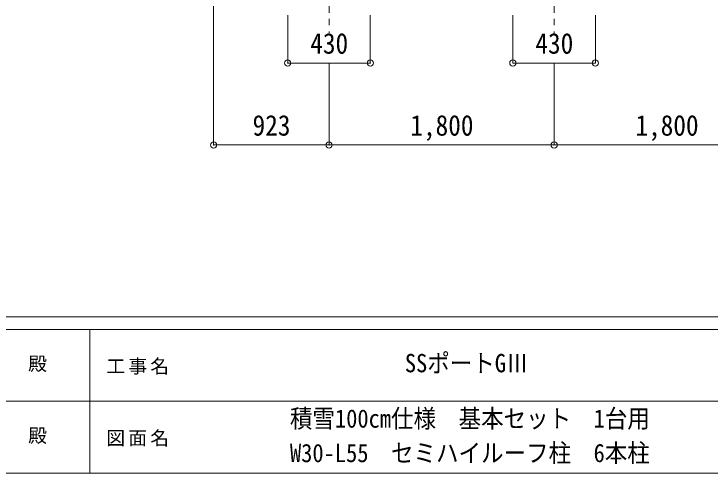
# Model space of a CAD drawing. Units: millimetres at full size, sheet at 1:50; some dimension numbers follow another scale. Extents: x -14053 to 14053, y -9700 to 9700.
# Drawn here: x -1355 to 4212, y -9700 to -6026 of the extents above; entities that cross this region are included whole.
import ezdxf
from ezdxf.enums import TextEntityAlignment as Align

# ---------------------------------------------------------------- set-up
doc = ezdxf.new("R2010")
doc.units = ezdxf.units.MM
doc.header["$LTSCALE"] = 50
doc.header["$PDMODE"] = 32
doc.header["$PDSIZE"] = 50
doc.linetypes.add('CHAIN1', pattern=[8, 5, -1, 1, -1])
for name, color, linetype, lineweight in [('0-4_OTH_LINE', 7, 'CHAIN1', 9), ('0-6_PARTS1', 6, 'Continuous', 9), ('F-0', 7, 'Continuous', 9)]:
    doc.layers.add(name, color=color, linetype=linetype, lineweight=lineweight)
doc.styles.add('ＭＳ ゴシック', font='')
doc.styles.get('ＭＳ ゴシック').set_extended_font_data('MS Gothic')

msp = doc.modelspace()

# ---------------------------------------------------------------- linework, layer by layer
at = {"layer": '0-4_OTH_LINE'}
for p, q in [((1164.55, -5766.95), (1164.55, -6177.53)), ((2964.55, -5766.95), (2964.55, -6184.45))]:
    msp.add_line(p, q, dxfattribs=at)
at = {"layer": '0-6_PARTS1'}
for p, q in [((241.55, -7074.78), (241.55, -5791.19)), ((834.55, -6419.25), (834.55, -6035.68)), ((1494.55, -6419.25), (1494.55, -6035.68)), ((2634.55, -6419.25), (2634.55, -6035.68)), ((3294.55, -6419.25), (3294.55, -6035.68)), ((834.55, -6419.25), (1494.55, -6419.25)), ((1164.55, -7074.78), (1164.55, -6419.25)), ((2634.55, -6419.25), (3294.55, -6419.25)), ((2964.55, -7074.78), (2964.55, -6419.25)), ((241.55, -7074.78), (1164.55, -7074.78)), ((1164.55, -7074.78), (2964.55, -7074.78)), ((2964.55, -7074.78), (4764.55, -7074.78))]:
    msp.add_line(p, q, dxfattribs=at)
for p in [(834.55, -6419.25), (1494.55, -6419.25), (2634.55, -6419.25), (3294.55, -6419.25), (241.55, -7074.78), (1164.55, -7074.78), (2964.55, -7074.78)]:
    msp.add_point(p, dxfattribs=at)
at = {"layer": 'F-0', "color": 5, "lineweight": 5}
for p, q in [((-14053.43, -8450), (13346.57, -8450)), ((-14053.43, -8550), (8901.98, -8550)), ((-748.03, -8550), (-748.03, -9700)), ((-5748.03, -9125), (4501.97, -9125)), ((-14053.43, -9700), (13346.57, -9700))]:
    msp.add_line(p, q, dxfattribs=at)

# ---------------------------------------------------------------- texts
at = {"layer": '0-6_PARTS1', "color": 7, "style": 'ＭＳ ゴシック', "width": 0.9}
for s, p in [('430', (1014.55, -6394.25)), ('430', (2814.55, -6394.25)), ('923', (553.05, -7049.78)), ('1,800', (1814.55, -7049.78)), ('1,800', (3614.55, -7049.78))]:
    msp.add_text(s, height=165, dxfattribs=at).set_placement(p, align=Align.BOTTOM_LEFT)
at = {"layer": 'F-0', "style": 'ＭＳ ゴシック', "width": 0.9}
for s, p in [('SSポートGⅢ', (1770.72, -8937.5)), ('積雪100cm仕様\u3000基本セット\u30001台用', (851.97, -9380.76)), ('W30-L55\u3000セミハイルーフ柱\u30006本柱', (851.97, -9656.45))]:
    msp.add_text(s, height=146.6, dxfattribs=at).set_placement(p, align=Align.BOTTOM_LEFT)
at = {"layer": 'F-0', "style": 'ＭＳ ゴシック'}
for p in [(-1240.88, -8912.5), (-1240.88, -9487.5)]:
    msp.add_text('殿', height=110, dxfattribs=at).set_placement(p, align=Align.BOTTOM_LEFT)
at = {"layer": 'F-0', "char_height": 110, "attachment_point": 7, "style": 'ＭＳ ゴシック'}
for s, insert in [('\\T1.17;工事名', (-616.19, -8912.5)), ('\\T1.17;図面名', (-616.19, -9487.5))]:
    msp.add_mtext(s, dxfattribs=dict(at, insert=insert))

doc.saveas('drawing.dxf')
